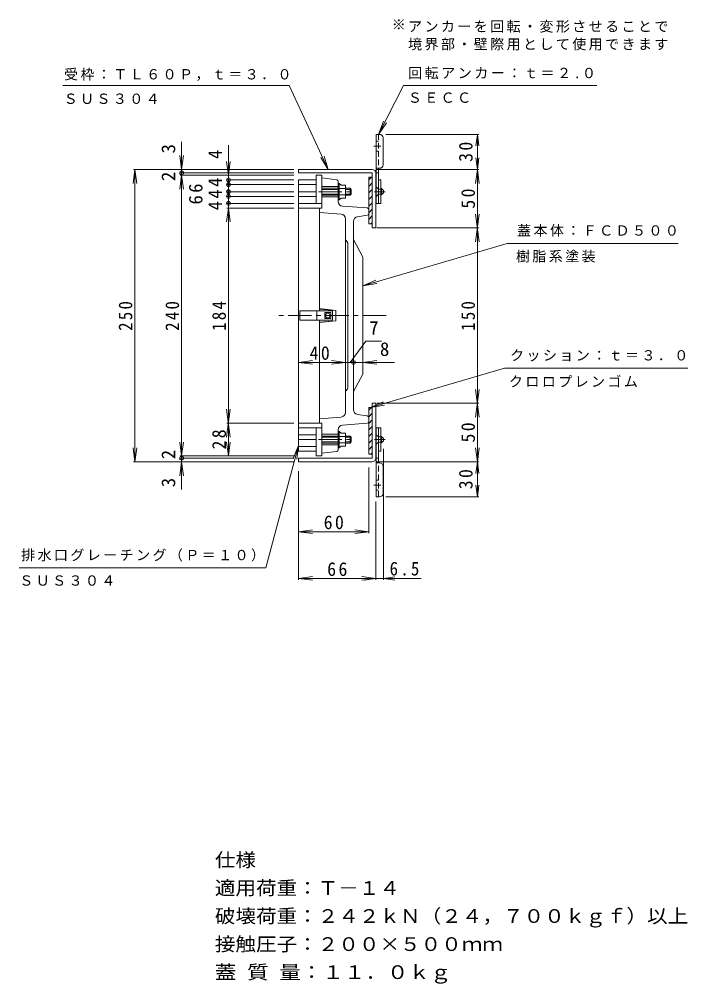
# Model space of a CAD drawing. Units: millimetres, scale not verified. Extents: x -723 to 718, y -548 to 393.
# Drawn here: x 147 to 718, y -432 to 393 of the extents above; entities that cross this region are included whole.
import ezdxf
from ezdxf.enums import TextEntityAlignment as Align

# ---------------------------------------------------------------- set-up
doc = ezdxf.new("R2010")
doc.units = ezdxf.units.MM
doc.header["$LTSCALE"] = 4
doc.header["$PDMODE"] = 32
doc.header["$PDSIZE"] = 3.2
for name, pattern in [('CHAIN1', [8, 5, -1, 1, -1]), ('CHAIN2', [12, 9, -1, 1, -1]), ('DASHED1', [1.8, 1.2, -0.6])]:
    doc.linetypes.add(name, pattern=pattern)
for name, color, linetype, lineweight in [('0-0_通り芯', 3, 'Continuous', 9), ('0-1_躯体', 2, 'Continuous', 9), ('0-4_その他', 7, 'Continuous', 9), ('0-5_寸法', 7, 'Continuous', 9), ('0-6_ハッチ', 6, 'Continuous', 9), ('0-E', 7, 'Continuous', 9), ('0-F', 7, 'Continuous', 9)]:
    doc.layers.add(name, color=color, linetype=linetype, lineweight=lineweight)
doc.styles.add('ＭＳ ゴシック', font='')
doc.styles.get('ＭＳ ゴシック').set_extended_font_data('MS Gothic')

msp = doc.modelspace()

# ---------------------------------------------------------------- linework, layer by layer
at = {"layer": '0-0_通り芯'}
for p, q in [((400.654, 235.405), (400.654, 259.405)), ((405.654, 259.405), (400.654, 259.405)), ((405.654, 231.405), (405.654, 259.405)), ((418.34, 255.57), (405.654, 257.155)), ((400.654, 255.405), (385.654, 255.405)), ((385.654, 23.405), (385.654, 255.405)), ((400.654, 251.405), (385.654, 251.405)), ((405.654, 249.905), (419.654, 249.905)), ((405.654, 248.405), (419.654, 248.405)), ((419.654, 254.081), (419.654, 236.987)), ((419.654, 252.406), (420.454, 252.406)), ((420.454, 238.405), (420.454, 252.406)), ((420.454, 252.406), (422.054, 250.93)), ((420.454, 248.168), (425.654, 248.168)), ((422.054, 250.93), (425.654, 250.93)), ((425.654, 248.405), (429.654, 248.405)), ((429.654, 242.405), (429.654, 248.405)), ((430.654, 247.405), (429.654, 248.405)), ((400.654, 245.405), (385.654, 245.405)), ((400.654, 241.405), (385.654, 241.405)), ((419.654, 247.405), (405.654, 247.405)), ((419.654, 243.406), (405.654, 243.406)), ((405.654, 242.405), (419.654, 242.405)), ((405.654, 240.906), (419.654, 240.906)), ((420.454, 242.643), (425.654, 242.643)), ((420.454, 238.405), (422.054, 239.88)), ((430.654, 247.405), (425.654, 247.405)), ((425.654, 243.406), (430.654, 243.406)), ((425.654, 242.405), (429.654, 242.405)), ((429.654, 242.405), (430.654, 243.406)), ((430.654, 243.406), (430.654, 247.405)), ((405.654, 235.405), (385.654, 235.405)), ((405.654, 231.405), (385.654, 231.405)), ((403.654, 143.405), (403.654, 231.405)), ((419.654, 238.405), (420.454, 238.405)), ((444.261, 231.505), (423.37, 232.997)), ((421.953, 226.163), (403.654, 227.536)), ((436.046, 223.927), (444.382, 225.21)), ((445.654, 226.692), (445.654, 230.009)), ((425.654, 222.175), (425.654, 56.636)), ((432.654, 219.974), (432.654, 58.837)), ((427.435, 202.179), (425.873, 204.132)), ((427.654, 201.555), (427.654, 77.256)), ((432.654, 204.405), (440.654, 189.405)), ((440.654, 189.405), (440.654, 89.405)), ((386.654, 143.405), (386.654, 135.405)), ((414.654, 143.405), (386.654, 143.405)), ((401.154, 143.405), (401.154, 135.405)), ((403.653, 145.405), (417.653, 143.905)), ((403.653, 144.905), (417.653, 143.905)), ((413.254, 142.005), (413.254, 136.805)), ((414.654, 143.405), (414.654, 135.405)), ((417.653, 134.905), (417.653, 143.905)), ((414.654, 135.405), (386.654, 135.405)), ((403.653, 133.905), (417.653, 134.905)), ((403.653, 133.405), (417.653, 134.905)), ((403.654, 135.405), (403.654, 47.405)), ((413.254, 136.805), (408.054, 136.805)), ((432.654, 74.405), (440.654, 89.405)), ((427.435, 76.631), (425.873, 74.679)), ((421.953, 52.647), (403.654, 51.275)), ((436.046, 54.884), (444.382, 53.601)), ((445.654, 52.118), (445.654, 48.802)), ((405.654, 47.405), (385.654, 47.405)), ((405.654, 43.405), (385.654, 43.405)), ((400.654, 43.405), (400.654, 19.405)), ((405.654, 47.405), (405.654, 19.405)), ((419.654, 24.73), (419.654, 41.824)), ((444.261, 47.306), (423.37, 45.814)), ((400.654, 37.405), (385.654, 37.405)), ((400.654, 33.405), (385.654, 33.405)), ((405.654, 37.905), (419.654, 37.905)), ((405.654, 36.405), (419.654, 36.405)), ((419.654, 35.405), (405.654, 35.405)), ((419.654, 40.405), (420.454, 40.405)), ((420.454, 40.405), (420.454, 26.405)), ((420.454, 40.405), (422.054, 38.93)), ((420.454, 36.168), (425.654, 36.168)), ((425.654, 36.405), (429.654, 36.405)), ((425.654, 35.405), (430.654, 35.405)), ((429.654, 36.405), (429.654, 30.405)), ((429.654, 36.405), (430.654, 35.405)), ((430.654, 35.405), (430.654, 31.405)), ((400.654, 27.405), (385.654, 27.405)), ((419.654, 31.405), (405.654, 31.405)), ((405.654, 30.405), (419.654, 30.405)), ((405.654, 28.905), (419.654, 28.905)), ((419.654, 26.405), (420.454, 26.405)), ((420.454, 30.643), (425.654, 30.643)), ((420.454, 26.405), (422.054, 27.88)), ((422.054, 27.88), (425.654, 27.88)), ((430.654, 31.405), (425.654, 31.405)), ((425.654, 30.405), (429.654, 30.405)), ((430.654, 31.405), (429.654, 30.405)), ((400.654, 23.405), (385.654, 23.405)), ((405.654, 19.405), (400.654, 19.405)), ((418.34, 23.241), (405.654, 21.655))]:
    msp.add_line(p, q, dxfattribs=at)
at = {"layer": '0-0_通り芯', "linetype": 'CHAIN1'}
for p, q in [((402.654, 245.405), (433.447, 245.405)), ((460.654, 139.405), (365.654, 139.405)), ((402.654, 33.405), (433.447, 33.405))]:
    msp.add_line(p, q, dxfattribs=at)
at = {"layer": '0-0_通り芯'}
for points in [[(422.054, 239.88), (425.654, 239.88), (425.654, 250.93)], [(413.254, 142.005), (408.054, 142.005), (408.054, 136.805)], [(422.054, 38.93), (425.654, 38.93), (425.654, 27.88)]]:
    msp.add_lwpolyline(points, dxfattribs=at)
msp.add_circle((410.654, 139.405), 2, dxfattribs=at)
for centre, radius, start, end in [((418.154, 254.081), 1.5, 0, 82.87332), ((423.654, 236.987), 4, 180, 265.91417), ((444.154, 230.009), 1.5, 0, 85.9142), ((421.654, 222.175), 4, 0, 85.71117), ((436.654, 219.974), 4, 98.746, 180), ((444.154, 226.692), 1.5, 278.74637, 0), ((426.654, 204.756), 1, 180, 218.66106), ((426.654, 201.555), 1, 0, 38.66106), ((426.654, 74.055), 1, 141.33894, 180), ((426.654, 77.256), 1, 321.33894, 0), ((436.654, 58.837), 4, 180, 261.254), ((421.654, 56.636), 4, 274.28883, 0), ((444.154, 52.118), 1.5, 0, 81.25363), ((423.654, 41.824), 4, 94.08583, 180), ((444.154, 48.802), 1.5, 274.0858, 0), ((418.154, 24.73), 1.5, 277.12668, 0)]:
    msp.add_arc(centre, radius, start, end, dxfattribs=at)
at = {"layer": '0-1_躯体'}
for p, q in [((454.954, 294.405), (452.154, 294.405)), ((452.154, 294.405), (452.154, 235.405)), ((457.954, 268.405), (457.954, 291.405)), ((385.654, 261.405), (385.654, 264.405)), ((448.654, 264.405), (385.654, 264.405)), ((454.954, 265.405), (452.154, 265.405)), ((454.154, 265.41), (454.154, 235.405)), ((448.654, 261.405), (385.654, 261.405)), ((448.654, 261.405), (448.654, 214.405)), ((451.654, 261.405), (451.654, 214.405)), ((454.154, 261.405), (452.154, 261.405)), ((451.654, 255.405), (451.654, 235.405)), ((451.654, 255.405), (452.154, 255.405)), ((451.953, 249.405), (451.953, 245.405)), ((452.154, 249.405), (451.953, 249.405)), ((452.154, 252.156), (452.154, 255.405)), ((452.154, 252.156), (452.154, 238.655)), ((454.154, 254.155), (454.154, 255.405)), ((454.154, 255.405), (456.154, 255.405)), ((456.154, 255.405), (456.154, 235.405)), ((456.654, 242.655), (456.654, 248.155)), ((451.953, 241.405), (451.953, 245.405)), ((452.154, 241.405), (451.953, 241.405)), ((456.654, 242.655), (456.154, 242.655)), ((451.654, 235.405), (456.154, 235.405)), ((452.154, 238.655), (452.154, 235.405)), ((452.154, 235.405), (454.154, 235.405)), ((454.154, 236.655), (454.154, 235.405)), ((451.654, 214.405), (448.654, 214.405)), ((451.654, 64.405), (448.654, 64.405)), ((448.654, 17.405), (448.654, 64.405)), ((451.654, 17.405), (451.654, 64.405)), ((451.654, 23.405), (451.654, 43.405)), ((451.654, 43.405), (456.154, 43.405)), ((452.154, 40.155), (452.154, 43.405)), ((452.154, -15.595), (452.154, 43.405)), ((452.154, 43.405), (454.154, 43.405)), ((454.154, 42.155), (454.154, 43.405)), ((454.154, 13.4), (454.154, 43.405)), ((456.154, 23.405), (456.154, 43.405)), ((451.953, 37.405), (451.953, 33.405)), ((452.154, 37.405), (451.953, 37.405)), ((451.953, 29.406), (451.953, 33.405)), ((452.154, 26.655), (452.154, 40.155)), ((456.654, 36.155), (456.154, 36.155)), ((456.654, 36.155), (456.654, 30.655)), ((452.154, 29.406), (451.953, 29.406)), ((452.154, 26.655), (452.154, 23.405)), ((385.654, 17.405), (385.654, 14.405)), ((448.654, 17.405), (385.654, 17.405)), ((451.654, 23.405), (452.154, 23.405)), ((454.154, 17.405), (452.154, 17.405)), ((454.154, 24.655), (454.154, 23.405)), ((454.154, 23.405), (456.154, 23.405)), ((448.654, 14.405), (385.654, 14.405)), ((454.954, 13.405), (452.154, 13.405)), ((457.954, 10.405), (457.954, -12.595)), ((454.954, -15.595), (452.154, -15.595))]:
    msp.add_line(p, q, dxfattribs=at)
at = {"layer": '0-1_躯体', "linetype": 'DASHED1'}
for p, q in [((454.154, 294.4), (454.154, 265.41)), ((454.154, 288.655), (452.154, 288.655)), ((454.154, 280.155), (452.154, 280.155)), ((453.954, 247.655), (452.154, 249.405)), ((453.954, 247.655), (454.154, 247.655)), ((456.154, 247.655), (454.154, 247.655)), ((453.954, 243.155), (452.154, 241.405)), ((456.154, 243.155), (454.154, 243.155)), ((453.954, 35.655), (452.154, 37.405)), ((456.154, 35.655), (454.154, 35.655)), ((453.954, 31.155), (452.154, 29.405)), ((453.954, 31.155), (454.154, 31.155)), ((456.154, 31.155), (454.154, 31.155)), ((454.154, -15.59), (454.154, 13.4)), ((454.154, -1.345), (452.154, -1.345)), ((454.154, -9.845), (452.154, -9.845))]:
    msp.add_line(p, q, dxfattribs=at)
at = {"layer": '0-1_躯体', "linetype": 'CHAIN2'}
for p, q in [((456.154, 284.405), (450.154, 284.405)), ((459.702, 245.405), (450.617, 245.405)), ((459.702, 33.405), (450.617, 33.405)), ((456.154, -5.595), (450.154, -5.595))]:
    msp.add_line(p, q, dxfattribs=at)
at = {"layer": '0-1_躯体', "linetype": 'DASHED1'}
for points in [[(453.954, 247.655), (453.954, 243.155), (454.154, 243.155)], [(453.954, 31.155), (453.954, 35.655), (454.154, 35.655)]]:
    msp.add_lwpolyline(points, dxfattribs=at)
at = {"layer": '0-1_躯体'}
for points in [[(456.654, 242.655), (458.154, 244.405), (458.154, 246.405), (456.654, 248.155), (456.154, 248.155)], [(456.654, 36.155), (458.154, 34.405), (458.154, 32.406), (456.654, 30.655), (456.154, 30.655)]]:
    msp.add_lwpolyline(points, dxfattribs=at)
for centre, start, end in [((454.954, 291.405), 0, 90), ((448.654, 261.405), 0, 90), ((454.954, 268.405), 270, 0), ((448.654, 17.405), 270, 0), ((454.954, 10.405), 0, 90), ((454.954, -12.595), 270, 0)]:
    msp.add_arc(centre, 3, start, end, dxfattribs=at)
at = {"layer": '0-4_その他'}
for p, q in [((539.854, 294.405), (460.154, 294.405)), ((538.654, 294.405), (537.349, 284.491)), ((538.654, 264.405), (538.654, 294.405)), ((538.654, 294.405), (539.959, 284.491)), ((538.654, 264.405), (537.349, 274.32)), ((538.654, 264.405), (539.959, 274.32)), ((458.154, -86.595), (458.154, 25.405)), ((445.654, 9.405), (445.654, -46.595)), ((538.654, 14.405), (537.349, 4.491)), ((538.654, -15.595), (538.654, 14.405)), ((538.654, 14.405), (539.959, 4.491)), ((385.654, 6.405), (385.654, -86.595)), ((538.654, -15.595), (537.349, -5.68)), ((538.654, -15.595), (539.959, -5.68)), ((539.854, -15.595), (460.154, -15.595)), ((451.654, -19.631), (451.654, -86.595)), ((385.654, -45.395), (397.551, -43.829)), ((385.654, -45.395), (397.551, -46.961)), ((385.654, -45.395), (445.654, -45.395)), ((445.654, -45.395), (433.757, -43.829)), ((445.654, -45.395), (433.757, -46.961)), ((385.654, -85.395), (397.551, -83.829)), ((385.654, -85.395), (397.551, -86.961)), ((385.654, -85.395), (451.654, -85.395)), ((451.654, -85.395), (439.757, -83.829)), ((451.654, -85.395), (439.757, -86.961)), ((451.654, -85.395), (441.739, -84.09)), ((451.654, -85.395), (441.739, -86.7)), ((451.654, -85.395), (458.154, -85.395)), ((458.154, -85.395), (468.068, -84.09)), ((458.154, -85.395), (468.068, -86.7)), ((458.154, -85.395), (490.612, -85.395))]:
    msp.add_line(p, q, dxfattribs=at)
at = {"layer": '0-6_ハッチ'}
for p, q in [((445.654, 255.59), (447.969, 257.905)), ((445.654, 249.933), (448.654, 252.933)), ((445.654, 244.276), (448.654, 247.276)), ((445.654, 238.619), (448.654, 241.619)), ((445.654, 232.962), (448.654, 235.962)), ((445.654, 227.306), (448.654, 230.306)), ((445.654, 221.649), (448.654, 224.649)), ((445.654, 217.905), (448.654, 217.905)), ((447.567, 217.905), (448.654, 218.992)), ((445.654, 58.59), (447.969, 60.905)), ((445.654, 52.933), (448.654, 55.933)), ((445.654, 47.276), (448.654, 50.276)), ((445.654, 41.619), (448.654, 44.619)), ((445.654, 35.963), (448.654, 38.963)), ((445.654, 30.306), (448.654, 33.306)), ((445.654, 24.649), (448.654, 27.649)), ((445.654, 20.905), (448.654, 20.905)), ((447.567, 20.905), (448.654, 21.992))]:
    msp.add_line(p, q, dxfattribs=at)
for points in [[(448.654, 217.905), (448.654, 257.905), (445.654, 257.905), (445.654, 217.905)], [(448.654, 20.905), (448.654, 60.905), (445.654, 60.905), (445.654, 20.905)]]:
    msp.add_lwpolyline(points, dxfattribs=at)
at = {"layer": '0-E'}
for p, q in [((184.201, 336.085), (377.659, 336.085)), ((377.659, 336.085), (411.056, 264.405)), ((475.511, 336.085), (454.154, 294.405)), ((475.511, 336.085), (640.764, 336.085)), ((411.056, 264.405), (404.611, 274.528)), ((411.056, 264.405), (407.451, 275.851)), ((564.156, 201.025), (710.23, 201.025)), ((440.654, 164.995), (452.514, 166.824)), ((561.797, 94.35), (718.444, 94.35)), ((447.154, 60.905), (458.136, 65.741)), ((385.654, 28.405), (357.572, -76.399)), ((385.654, 28.405), (381.062, 17.319)), ((385.654, 28.405), (384.088, 16.508)), ((357.572, -76.399), (146.831, -76.399))]:
    msp.add_line(p, q, dxfattribs=at)
for points in [[(564.156, 201.025), (440.654, 164.995), (451.637, 169.831)], [(561.797, 94.35), (447.154, 60.905), (459.014, 62.734)]]:
    msp.add_lwpolyline(points, dxfattribs=at)
at = {"layer": '0-F'}
for p, q in [((454.154, 294.405), (458.185, 305.708)), ((454.154, 294.405), (460.973, 304.279)), ((285.654, -9.324), (285.654, 288.135)), ((325.654, 19.405), (325.654, 285.052)), ((285.654, 264.405), (284.088, 276.303)), ((285.654, 264.405), (287.22, 276.303)), ((245.654, 264.405), (244.088, 252.508)), ((381.654, 264.405), (244.454, 264.405)), ((245.654, 14.405), (245.654, 264.405)), ((245.654, 264.405), (247.22, 252.508)), ((325.654, 259.405), (324.088, 271.303)), ((325.654, 259.405), (327.22, 271.303)), ((452.654, 264.405), (539.854, 264.405)), ((538.654, 264.405), (537.088, 252.508)), ((538.654, 264.405), (540.22, 252.508)), ((538.654, 14.405), (538.654, 264.405)), ((285.654, 259.405), (284.088, 247.508)), ((381.654, 261.405), (284.454, 261.405)), ((381.654, 259.405), (284.454, 259.405)), ((285.654, 259.405), (287.22, 247.508)), ((381.654, 255.405), (324.454, 255.405)), ((381.654, 251.405), (324.454, 251.405)), ((381.654, 245.405), (324.454, 245.405)), ((381.654, 241.405), (324.454, 241.405)), ((325.654, 231.405), (324.088, 219.508)), ((381.654, 235.405), (324.454, 235.405)), ((381.654, 231.405), (324.454, 231.405)), ((325.654, 231.405), (327.22, 219.508)), ((540.22, 226.303), (537.088, 202.508)), ((537.088, 226.303), (540.22, 202.508)), ((452.654, 214.405), (539.854, 214.405)), ((443.308, 117.445), (429.766, 99.405)), ((443.308, 117.445), (456.443, 117.445)), ((385.654, 99.405), (397.551, 100.972)), ((385.654, 99.405), (467.686, 99.405)), ((385.654, 99.405), (397.551, 97.839)), ((425.654, 99.405), (413.757, 100.972)), ((425.654, 99.405), (413.757, 97.839)), ((440.654, 99.405), (452.551, 100.972)), ((440.654, 99.405), (452.551, 97.839)), ((540.22, 76.303), (537.088, 52.508)), ((537.088, 76.303), (540.22, 52.508)), ((327.22, 59.303), (324.088, 35.508)), ((324.088, 59.303), (327.22, 35.508)), ((452.654, 64.405), (539.854, 64.405)), ((381.654, 47.405), (324.454, 47.405)), ((245.654, 14.405), (244.088, 26.303)), ((245.654, 14.405), (247.22, 26.303)), ((285.654, 19.405), (284.088, 31.303)), ((285.654, 19.405), (287.22, 31.303)), ((325.654, 19.405), (324.088, 31.303)), ((325.654, 19.405), (327.22, 31.303)), ((538.654, 14.405), (537.088, 26.303)), ((538.654, 14.405), (540.22, 26.303)), ((381.654, 19.405), (284.454, 19.405)), ((381.654, 17.405), (284.454, 17.405)), ((381.654, 14.405), (244.454, 14.405)), ((285.654, 14.405), (284.088, 2.508)), ((285.654, 14.405), (287.22, 2.508)), ((452.654, 14.405), (539.854, 14.405))]:
    msp.add_line(p, q, dxfattribs=at)
for p in [(285.654, 261.405), (325.654, 255.405), (325.654, 251.405), (325.654, 245.405), (325.654, 241.405), (325.654, 235.405), (432.654, 99.405), (285.654, 17.405)]:
    msp.add_point(p, dxfattribs=at)

# ---------------------------------------------------------------- texts
at = {"layer": '0-4_その他', "color": 2, "char_height": 11.73, "attachment_point": 7, "rotation": 90, "style": 'ＭＳ ゴシック'}
for insert in [(534.654, 270.905), (534.654, -9.095)]:
    msp.add_mtext('\\T1.27;\\W0.95;30', dxfattribs=dict(at, insert=insert))
at = {"layer": '0-4_その他', "color": 2, "char_height": 11.73, "attachment_point": 7, "style": 'ＭＳ ゴシック'}
for s, insert in [('\\T1.27;\\W0.95;60', (407.154, -43.395)), ('\\T1.27;\\W0.95;66', (410.154, -83.395)), ('\\T1.27;\\W0.9;6.5', (463.526, -82.995))]:
    msp.add_mtext(s, dxfattribs=dict(at, insert=insert))
at = {"layer": '0-5_寸法', "style": 'ＭＳ ゴシック'}
msp.add_text('※', height=8.798, dxfattribs=at).set_placement((465.31, 381.309), align=Align.BOTTOM_LEFT)
at = {"layer": '0-5_寸法', "color": 2, "style": 'ＭＳ ゴシック'}
for s, width, p in [('仕様', 1.1, (314.074, -335.471)), ('適用荷重：Ｔ－１４', 1.1, (314.074, -359.471)), ('破壊荷重：２４２ｋＮ（２４，７００ｋｇｆ）以上', 1.1, (314.074, -383.471)), ('接触圧子：２００×５００ｍｍ', 1.1, (314.074, -407.471)), ('蓋 質 量：１１．０ｋｇ', 1.15, (314.075, -431.471))]:
    msp.add_text(s, height=11.73, dxfattribs=dict(at, width=width)).set_placement(p, align=Align.BOTTOM_LEFT)
at = {"layer": '0-5_寸法', "char_height": 8.798, "attachment_point": 7, "style": 'ＭＳ ゴシック'}
for s, insert in [('\\T1.17;アンカーを回転・変形させることで', (479.31, 381.309)), ('\\T1.17;境界部・壁際用として使用できます', (479.31, 366.129))]:
    msp.add_mtext(s, dxfattribs=dict(at, insert=insert))
at = {"layer": '0-E', "char_height": 8.798, "attachment_point": 7, "style": 'ＭＳ ゴシック'}
for s, insert in [('\\T1.17;受枠：ＴＬ６０Ｐ，ｔ＝３．０', (185.128, 340.12)), ('\\T1.18;回転アンカー：ｔ＝２.０', (479.31, 341.534)), ('\\T1.17;ＳＥＣＣ', (479.118, 321.265)), ('\\T1.17;ＳＵＳ３０４', (184.74, 320.334)), ('\\T1.17;蓋本体：ＦＣＤ５００', (572.53, 206.847)), ('\\T1.17;樹脂系塗装', (571.549, 184.77)), ('\\T1.17;クッション：ｔ＝３．０', (566.544, 100.173)), ('\\T1.17;クロロプレンゴム', (565.562, 78.095)), ('\\T1.17;排水口グレーチング（Ｐ＝１０）', (148.384, -70.919)), ('\\T1.17;ＳＵＳ３０４', (146.831, -91.703))]:
    msp.add_mtext(s, dxfattribs=dict(at, insert=insert))
at = {"layer": '0-F', "color": 2, "style": 'ＭＳ ゴシック'}
for s, p in [('3', (283.654, 278.14)), ('4', (323.654, 273.322)), ('2', (283.654, 254.489)), ('4', (323.654, 249.405)), ('6', (307.02, 244.405)), ('6', (307.02, 234.405)), ('4', (323.654, 239.405)), ('4', (323.654, 229.405)), ('2', (283.654, 16.599)), ('3', (283.654, -7.329))]:
    msp.add_text(s, height=11.73, rotation=90, dxfattribs=at).set_placement(p, align=Align.BOTTOM_LEFT)
for s, p in [('7', (446.111, 119.473)), ('8', (455.265, 101.405))]:
    msp.add_text(s, height=11.73, dxfattribs=at).set_placement(p, align=Align.BOTTOM_LEFT)
at = {"layer": '0-F', "color": 2, "char_height": 11.73, "attachment_point": 7, "rotation": 90, "style": 'ＭＳ ゴシック'}
for s, insert in [('\\T1.27;\\W0.95;50', (536.654, 230.905)), ('\\T1.27;\\W0.9;250', (243.654, 126.405)), ('\\T1.27;\\W0.9;240', (283.654, 126.405)), ('\\T1.27;\\W0.9;184', (323.654, 126.405)), ('\\T1.27;\\W0.9;150', (536.654, 126.405)), ('\\T1.27;\\W0.95;28', (323.654, 24.905)), ('\\T1.27;\\W0.95;50', (536.654, 30.905))]:
    msp.add_mtext(s, dxfattribs=dict(at, insert=insert))
at = {"layer": '0-F', "color": 2, "insert": (395.11, 101.405), "char_height": 11.73, "attachment_point": 7, "style": 'ＭＳ ゴシック'}
msp.add_mtext('\\T1.27;\\W0.95;40', dxfattribs=at)

doc.saveas('drawing.dxf')
